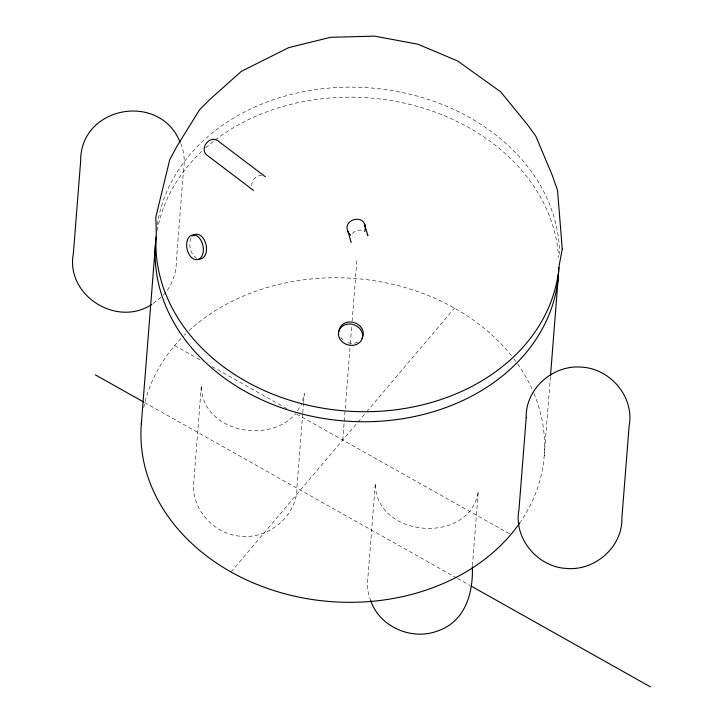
<?xml version="1.0" encoding="UTF-8"?>
<svg xmlns="http://www.w3.org/2000/svg" width="723" height="723" viewBox="0 0 723 723"><rect width="100%" height="100%" fill="white"/><g stroke="black" fill="none" stroke-linecap="round" stroke-linejoin="round"><path stroke-width="0.54" stroke-dasharray="3.62 2.71" d="M251.721 185.73C251.468 180.361 256.141 175.21 261.599 175.409M302.711 413.8L297.045 485.82C297.921 514.83 269.796 539.114 241.283 536.267C212.67 534.622 188.694 506.227 194.107 477.722L201.365 385.449C201.211 431.45 268.694 445.16 295.779 413.637M302.792 412.679L303.506 403.678M303.597 402.548L304.302 393.547L302.223 401.979M342.756 440.036L350.257 344.699M350.348 343.579L351.758 325.639M352.11 321.148L356.972 259.458M472.426 565.603L478.274 491.333C470.248 545.576 374.776 538.066 375.336 483.235L368.07 575.508C366.778 583.75 367.338 592.779 370.691 600.515M544.193 455.897L550.465 376.258M297.56 410.772L301.708 404.085M231.026 571.983L357.27 422.901M357.993 422.042L365.974 412.625M366.697 411.767L454.487 308.097M163.317 295.111C171.604 286.1 176.439 273.737 176.313 261.518L183.579 169.236C184.916 160.633 184.266 151.234 180.542 143.235M352.408 233.574C354.866 230.438 359.331 229.245 363.027 230.745M161.057 297.198L152.761 303.895M174.659 345.558L200.217 359.918M212.011 366.552L283.778 406.886M284.067 407.049L286.995 408.703M296.557 414.071L510.854 534.523M144.528 402.503L456.52 577.867M457.505 578.418L470.293 585.612M533.945 393.402A202.06 162.006 4.5 0 1 520.578 521.753M143.696 407.636A202.06 162.006 4.5 0 1 183.443 335.987M184.22 335.219A202.06 162.006 4.5 0 1 185.802 333.674M189.028 330.637A202.06 162.006 4.5 0 1 513.077 357.777M513.755 358.653A202.06 162.006 4.5 0 1 517.017 363.082M517.65 363.976A202.06 162.006 4.5 0 1 533.502 392.354M157.262 230.366A202.06 162.006 4.5 0 1 202.422 150.809M205.73 147.817A202.06 162.006 4.5 0 1 214.388 140.678M215.273 139.982A202.06 162.006 4.5 0 1 430.474 110.465A202.06 162.006 4.5 0 1 558.581 257.469M196.846 258.328A12.598 8.125 77.8 0 1 191.215 237.894M191.649 237.153A12.598 8.125 77.8 0 1 193.231 235.391M357.668 342.16A12.264 10.493 18 0 1 345.576 341.608M342.991 339.792A12.264 10.493 18 0 1 340.976 337.496M157.316 224.745A202.06 162.006 4.5 0 1 369.082 87.817A202.06 162.006 4.5 0 1 559.593 254.171"/><path stroke-width="1.08" d="M365.269 229.327C366.751 211.975 339.331 219.485 349.155 233.619M141.319 424.184L155.526 243.606M472.336 566.733C473.357 593.14 465.16 621.943 437.207 631.116C411.586 640.714 379.43 626.805 370.691 600.515M550.555 375.138L558.409 275.318M365.314 229.218L364.69 231.505M151.83 304.374C116.755 327.826 65.269 295.192 73.375 253.411L80.642 161.139C80.154 106.037 159.891 91.55 180.117 142.232M95.319 374.839L143.543 401.952M471.279 586.163L650.402 686.85M350.736 235.228L349.055 233.556M265.413 176.801L219.051 141.663C210.176 133.276 197.668 149.688 208.107 156.014L253.574 190.483M367.112 234.252L367.89 235.608L364.672 224.717L365.278 226.977M347.989 231.595L351.206 242.485M519.927 522.693A202.06 162.006 4.5 0 1 284.745 593.755A202.06 162.006 4.5 0 1 141.618 420.876M558.789 267.555A202.06 162.006 4.5 0 1 344.952 421.021A202.06 162.006 4.5 0 1 156.222 236.99M193.231 235.391A12.598 8.125 77.8 0 1 205.974 244.374A12.598 8.125 77.8 0 1 199.033 259.006M339.114 331.17A12.264 10.493 18 0 1 354.387 322.648A12.264 10.493 18 0 1 361.925 338.454M526.208 417.614L518.942 509.887C513.529 538.4 537.514 566.787 566.127 568.432C594.64 571.278 622.765 546.995 621.879 517.993L629.146 425.711C634.55 397.207 610.574 368.82 581.961 367.176C553.447 364.32 525.323 388.613 526.208 417.614M562.259 249.028L559.195 265.278A202.06 162.006 4.5 0 1 345.043 410.935A202.06 162.006 4.5 0 1 156.313 233.574L155.834 217.045L169.706 159.756L177.28 145.703L199.62 109.697L209.724 99.566L241.274 71.405L288.631 47.655L330.447 37.325L374.541 36.15L417.912 44.211L457.596 60.949L500.659 91.812L527.41 124.564L535.806 136.15L552.236 175.21L557.523 190.276L562.259 249.028M187.356 240.244A12.598 8.125 77.8 0 0 195.888 259.693A12.598 8.125 77.8 0 0 201.789 241.97A12.598 8.125 77.8 0 0 187.356 240.244M340.298 339.566A12.264 10.493 18 0 0 361.247 340.533A12.264 10.493 18 0 0 350.059 324.058A12.264 10.493 18 0 0 340.298 339.566"/></g></svg>
